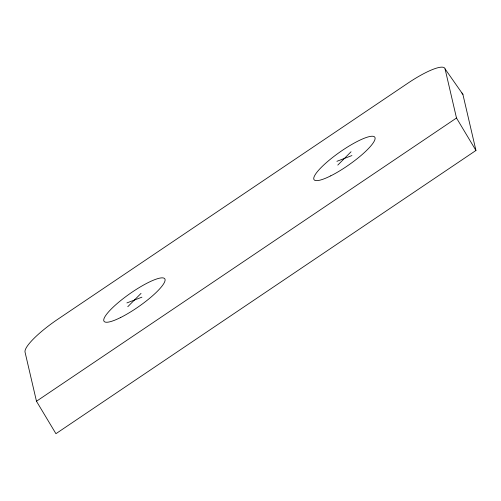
<?xml version="1.0" encoding="UTF-8"?>
<svg xmlns="http://www.w3.org/2000/svg" width="501" height="501" viewBox="0 0 501 501"><rect width="100%" height="100%" fill="white"/><g stroke="black" fill="none" stroke-linecap="round" stroke-linejoin="round"><path stroke-width="0.75" d="M127.78 306.7L141.038 293.392M337.793 165.092L351.044 151.778M36.473 401.245L456.499 118.023L445.07 68.925A42.36 8.937 -35 0 0 407.895 83.179L57.878 319.193A42.36 8.937 -35 0 0 25.05 352.147L36.473 401.245L55.93 433.691L475.95 150.469L462.893 94.363L445.07 68.925M336.91 161.309L351.927 155.56M126.903 302.923L141.915 297.168M456.499 118.023L475.95 150.469M461.797 92.986A42.36 8.937 -35 0 1 462.893 94.363M330.754 175.845A37.068 7.822 -35 0 0 375.049 137.781A37.068 7.822 -35 0 0 327.46 161.673A37.068 7.822 -35 0 0 330.754 175.845M120.741 317.459A37.068 7.822 -35 0 0 165.036 279.395A37.068 7.822 -35 0 0 117.447 303.287A37.068 7.822 -35 0 0 120.741 317.459"/></g></svg>
